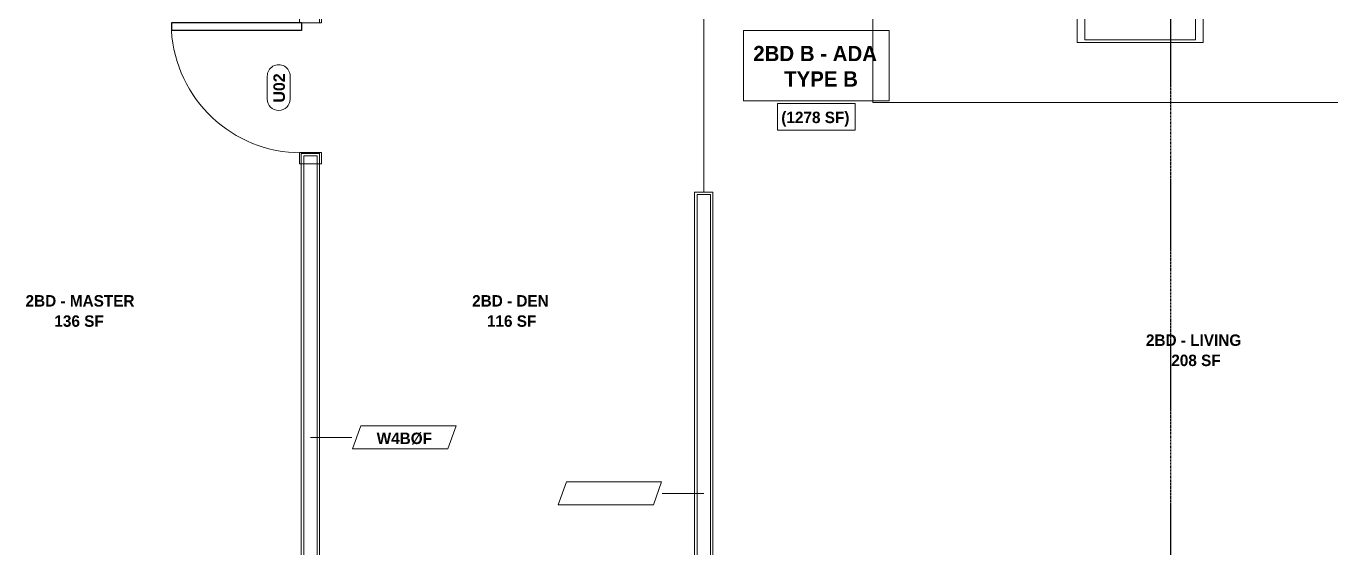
# Model space of a CAD drawing. Header units: inches. Extents: x -4058 to -1781, y 9814 to 12264.
# Drawn here: x -2473.1 to -2131.4, y 10017.1 to 10153.8 of the extents above; entities that cross this region are included whole.
import ezdxf

# ---------------------------------------------------------------- set-up
doc = ezdxf.new("R2010")
doc.units = ezdxf.units.IN
doc.header["$MEASUREMENT"] = 0
doc.linetypes.add('Grid Line 1_2_', pattern=[0.875, 0.5, -0.125, 0.125, -0.125])
for name, color, linetype, lineweight in [('0-1', 7, 'Continuous', 5), ('A-AREA-IDEN', 2, 'Continuous', 9), ('A-DOOR-3', 31, 'Continuous', 9), ('A-DOOR-4', 31, 'Continuous', 30), ('A-DOOR-IDEN', 31, 'Continuous', 9), ('A-FLOR-2', 192, 'Continuous', 9), ('A-WALL', 113, 'Continuous', 18), ('A-WALL-3', 113, 'Continuous', 9), ('A-WALL-IDEN', 211, 'Continuous', 9), ('P-SANR-FIXT', 6, 'Continuous', 9), ('Q-CASE', 31, 'Continuous', 9), ('S-GRID-1', 1, 'Grid Line 1_2_', 30)]:
    doc.layers.add(name, color=color, linetype=linetype, lineweight=lineweight)
doc.styles.add('Arial_B', font='arialbd.ttf', dxfattribs={"height": 3})
doc.styles.add('Century Gothic_B', font='GOTHICB.TTF', dxfattribs={"height": 3})
doc.styles.add('Century Gothic_B_1', font='GOTHICB.TTF', dxfattribs={"height": 4})

# ---------------------------------------------------------------- blocks, each defined once
blk = doc.blocks.new('CTR - 1st Phase - Structure_rvt-1-UNITS PLANS - 3RD FLOOR')
at = {"layer": 'S-GRID-1'}
blk.add_line((-2173.32, 9814.03), (-2173.32, 12247.5), dxfattribs=at)
blk = doc.blocks.new('SWING - SINGLE - FLUSH - SWING - FLUSH - 2-10 x 6-8 - PRIVACY-4346066-UNITS PLANS - 3RD FLOOR')
at = {"layer": 'A-DOOR-3'}
for p, q in [((-17, 2.87), (-20, 2.87)), ((-20, 2.87), (-20, -2.38)), ((-17, -2.38), (-17, 2.87)), ((20, 2.87), (17, 2.87)), ((17, 2.87), (17, -2.38)), ((20, -2.38), (20, 2.87)), ((-20, -2.38), (-17, -2.38)), ((-17, -2.38), (-20, -2.38)), ((-20, -2.38), (-20, -2.88)), ((-20, -2.88), (-17, -2.88)), ((-17, -2.88), (-17, -2.38)), ((17, -2.38), (20, -2.38)), ((20, -2.38), (17, -2.38)), ((17, -2.38), (17, -2.88)), ((17, -2.88), (20, -2.88)), ((20, -2.88), (20, -2.38))]:
    blk.add_line(p, q, dxfattribs=at)
blk.add_arc((17, 2.37), 34.07, 93.3657, 180, dxfattribs=at)
at = {"layer": 'A-DOOR-4'}
for p, q in [((15, 2.37), (15, 36.38)), ((17, 36.38), (15, 36.38)), ((17, 2.37), (17, 36.38)), ((17, 2.37), (15, 2.37))]:
    blk.add_line(p, q, dxfattribs=at)
blk = doc.blocks.new('Stainless Steel Farmhous Kitchen Sink - Stainless Steel Farmhous Kitchen Sink-V34-UNITS PLANS - 3RD FLOOR')
at = {"layer": 'P-SANR-FIXT'}
for p, q in [((-31, -16.96), (-31, -3)), ((-31, -3), (-2, -3)), ((-2, -3), (-2, -16.96)), ((-2, -16.96), (-31, -16.96)), ((-33, -22.2), (0, -22.2))]:
    blk.add_line(p, q, dxfattribs=at)
blk = doc.blocks.new('Casework 22 - Casework 7-4344585-UNITS PLANS - 3RD FLOOR')
at = {"layer": 'Q-CASE'}
for p, q in [((-2191.3, 10240.29), (-2221.3, 10240.29)), ((-2221.3, 10240.29), (-2221.3, 10215.29)), ((-2076.8, 10240.29), (-2161.3, 10240.29)), ((-2221.3, 10215.29), (-2191.3, 10215.29)), ((-2191.3, 10215.29), (-2191.3, 10216.29)), ((-2161.3, 10216.29), (-2161.3, 10215.29)), ((-2161.3, 10215.29), (-2076.8, 10215.29)), ((-2197.8, 10169.41), (-2251.33, 10169.41)), ((-2251.33, 10169.41), (-2251.33, 10133.73)), ((-2197.8, 10149.45), (-2197.8, 10169.41)), ((-2113.8, 10169.41), (-2164.8, 10169.41)), ((-2164.8, 10169.41), (-2164.8, 10149.45)), ((-2113.8, 10133.73), (-2113.8, 10169.41)), ((-2164.8, 10149.45), (-2197.8, 10149.45)), ((-2251.33, 10133.73), (-2113.8, 10133.73))]:
    blk.add_line(p, q, dxfattribs=at)
blk = doc.blocks.new('Door Tag - Type Mark-2601225-UNITS PLANS - 3RD FLOOR')
at = {"layer": 'A-DOOR-IDEN'}
for p, q in [((0.09375, 0.09375), (-0.09375, 0.09375)), ((-0.09375, -0.09375), (0.09375, -0.09375))]:
    blk.add_line(p, q, dxfattribs=at)
for centre, start, end in [((-0.09375, 0), 90, 270), ((0.09375, 0), 270, 90)]:
    blk.add_arc(centre, 0.09375, start, end, dxfattribs=at)
blk = doc.blocks.new('Wall Tag - Arch Wall-3956453-UNITS PLANS - 3RD FLOOR')
at = {"layer": 'A-WALL-IDEN'}
for p, q in [((-0.356, 0.094), (-0.424, -0.094)), ((0.424, 0.094), (-0.356, 0.094)), ((0.356, -0.094), (0.424, 0.094)), ((-0.424, -0.094), (0.356, -0.094))]:
    blk.add_line(p, q, dxfattribs=at)

msp = doc.modelspace()

# ---------------------------------------------------------------- linework, layer by layer
at = {"layer": 'A-AREA-IDEN', "flags": 128}
for points in [[(-2285.2, 10152.66), (-2247.07, 10152.66), (-2247.07, 10134.21), (-2285.2, 10134.21)], [(-2276.3, 10133.54), (-2255.97, 10133.54), (-2255.97, 10126.53), (-2276.3, 10126.53)]]:
    msp.add_lwpolyline(points, close=True, dxfattribs=at)
at = {"layer": 'A-FLOR-2'}
msp.add_line((-2295.62, 10110.25), (-2295.62, 10157.66), dxfattribs=at)
at = {"layer": 'A-WALL'}
for p, q in [((-2396.87, 10119.79), (-2400.37, 10119.79)), ((-2400.37, 10119.79), (-2400.37, 9989.06)), ((-2396.87, 9989.06), (-2396.87, 10119.79)), ((-2297.37, 9989.69), (-2297.37, 10109.63)), ((-2293.87, 10109.63), (-2297.37, 10109.63)), ((-2293.87, 9989.69), (-2293.87, 10109.63))]:
    msp.add_line(p, q, dxfattribs=at)
at = {"layer": 'A-WALL-3'}
for p, q in [((-2401, 10120.41), (-2401, 9989.06)), ((-2396.25, 10120.41), (-2401, 10120.41)), ((-2396.25, 9989.06), (-2396.25, 10120.41)), ((-2298, 10110.25), (-2298, 9989.06)), ((-2293.25, 10110.25), (-2298, 10110.25)), ((-2293.25, 9989.06), (-2293.25, 10110.25))]:
    msp.add_line(p, q, dxfattribs=at)
at = {"layer": 'A-WALL-IDEN'}
for p, q in [((-2398.62, 10046.05), (-2387.78, 10046.05)), ((-2295.62, 10031.35), (-2306.47, 10031.35))]:
    msp.add_line(p, q, dxfattribs=at)

# ---------------------------------------------------------------- block references
at = {"layer": '0-1'}
msp.add_blockref('CTR - 1st Phase - Structure_rvt-1-UNITS PLANS - 3RD FLOOR', (0, 0), dxfattribs=at)
at = {"layer": 'A-DOOR-3', "rotation": 90.00000000005124}
msp.add_blockref('SWING - SINGLE - FLUSH - SWING - FLUSH - 2-10 x 6-8 - PRIVACY-4346066-UNITS PLANS - 3RD FLOOR', (-2398.62, 10137.66), dxfattribs=at)
at = {"layer": 'A-DOOR-IDEN', "xscale": 31.99999999999999, "yscale": 31.99999999999999, "zscale": 31.99999999999999, "rotation": 89.99999999999955}
msp.add_blockref('Door Tag - Type Mark-2601225-UNITS PLANS - 3RD FLOOR', (-2406.92, 10137.66), dxfattribs=at)
at = {"layer": 'A-WALL-IDEN', "xscale": 31.99999999999999, "yscale": 31.99999999999999, "zscale": 31.99999999999999}
for p in [(-2374.05, 10046.05), (-2320.2, 10031.35)]:
    msp.add_blockref('Wall Tag - Arch Wall-3956453-UNITS PLANS - 3RD FLOOR', p, dxfattribs=at)
at = {"layer": 'P-SANR-FIXT', "rotation": 180}
msp.add_blockref('Stainless Steel Farmhous Kitchen Sink - Stainless Steel Farmhous Kitchen Sink-V34-UNITS PLANS - 3RD FLOOR', (-2197.8, 10147.2), dxfattribs=at)
at = {"layer": 'Q-CASE'}
msp.add_blockref('Casework 22 - Casework 7-4344585-UNITS PLANS - 3RD FLOOR', (0, 0), dxfattribs=at)

# ---------------------------------------------------------------- texts
at = {"layer": 'A-AREA-IDEN', "attachment_point": 1}
for s, insert, char_height, width, style in [('2BD B - ADA', (-2282.64, 10148.6), 4, 39.895, 'Century Gothic_B_1'), ('TYPE B', (-2274.56, 10141.93), 4, 20.301, 'Century Gothic_B_1'), ('(1278 SF)', (-2275.3, 10131.37), 3, 22.119, 'Century Gothic_B'), ('2BD - MASTER', (-2473.21, 10083.31), 3, 33.633, 'Century Gothic_B'), ('2BD - DEN', (-2356.26, 10083.31), 3, 24.745, 'Century Gothic_B'), ('136 SF', (-2465.66, 10078.01), 3, 15.352, 'Century Gothic_B'), ('116 SF', (-2352.39, 10078.01), 3, 15.352, 'Century Gothic_B'), ('2BD - LIVING', (-2179.81, 10073.01), 3, 31.411, 'Century Gothic_B'), ('208 SF', (-2173.18, 10067.72), 3, 15.352, 'Century Gothic_B')]:
    msp.add_mtext(s, dxfattribs=dict(at, insert=insert, char_height=char_height, width=width, style=style))
at = {"layer": 'A-DOOR-IDEN', "insert": (-2408.3, 10133.73), "char_height": 3, "width": 9.393, "attachment_point": 1, "rotation": 90, "style": 'Arial_B'}
msp.add_mtext('U02', dxfattribs=at)
at = {"layer": 'A-WALL-IDEN', "insert": (-2381.26, 10047.29), "char_height": 3, "width": 17.372, "attachment_point": 1, "style": 'Century Gothic_B'}
msp.add_mtext('W4BØF', dxfattribs=at)

doc.saveas('drawing.dxf')
